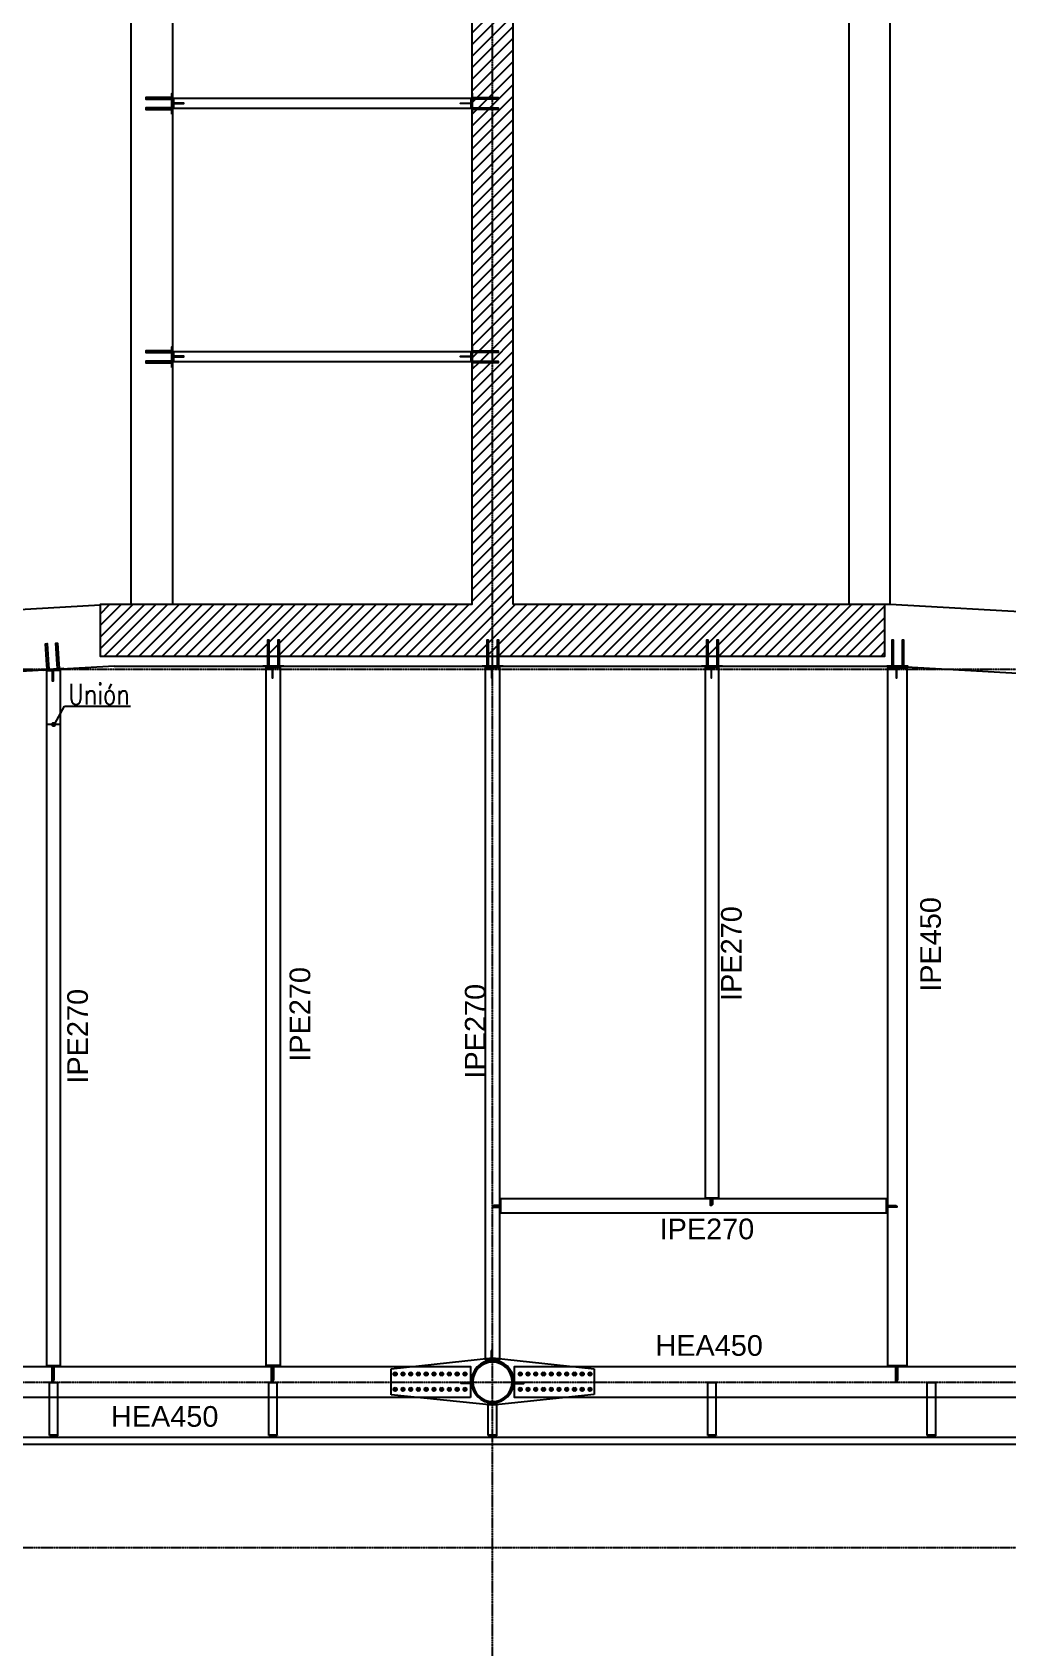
# Model space of a CAD drawing. Header units: millimetres. Extents: x -12345 to 95575, y -11225 to 31862.
# Drawn here: x 38044 to 47479, y -959 to 14663 of the extents above; entities that cross this region are included whole.
import ezdxf
from ezdxf.enums import TextEntityAlignment as Align

# ---------------------------------------------------------------- set-up
doc = ezdxf.new("R2010")
doc.units = ezdxf.units.MM
doc.header["$LTSCALE"] = 0.95
doc.linetypes.add('DXK_LINE_DOT3', pattern=[5.9187, 2.979, -0.9799, 0.9799, -0.9799])
for name, color, linetype, lineweight in [('0-1', 250, 'Continuous', 5), ('E_COLUMNAS-1', 1, 'Continuous', 25), ('E_TEXTO', 3, 'Continuous', 9), ('E_VIGAS-1', 31, 'Continuous', 25)]:
    doc.layers.add(name, color=color, linetype=linetype, lineweight=lineweight)
for name, color, linetype in [('HCB-ACH_PANT', 253, 'Continuous'), ('HCB-EJES', 1, 'Continuous'), ('HCB-PLATINAS', 5, 'Continuous'), ('HCB_PANTALLAS', 6, 'Continuous'), ('HCB_VIGAS', 4, 'Continuous'), ('UNIÒN', 6, 'Continuous')]:
    doc.layers.add(name, color=color, linetype=linetype)
doc.styles.add('CNI_COTAS', font='romans.shx', dxfattribs={"width": 0.8})
doc.styles.add('VERDANA', font='arial.ttf')
doc.dimstyles.new('UNIÒN', dxfattribs={"dimscale": 0, "dimtxt": 200, "dimasz": 60, "dimexe": 4, "dimexo": 4, "dimgap": 15, "dimtad": 1, "dimdec": 0, "dimzin": 4, "dimdsep": 46, "dimtxsty": 'CNI_COTAS', "dimcen": -0.09, "dimclrd": 6, "dimclrt": 3, "dimadec": 0, "dimazin": 0, "dimtfac": 1, "dimtdec": 0, "dimtmove": 2, "dimatfit": 0, "dimfxl": 0.05, "dimtolj": 1, "dimtzin": 0, "dimarcsym": 0})

# ---------------------------------------------------------------- blocks, each defined once
blk = doc.blocks.new('EST_SFM_VIGA-METALICA-SECCION-C - EST_SFM_VIGA-METALICA-UPN160-1509776-_14_00m_N_E_-NIVEL-4 DOC')
at = {"layer": 'E_VIGAS-1'}
for p, q in [((44.822, 0.047), (-44.831, 0.047)), ((-44.831, -0.018), (44.822, -0.018))]:
    blk.add_line(p, q, dxfattribs=at)
blk = doc.blocks.new('DCTIB_CNI_EST_MOD-1A-FAC_0001_rvt-1-_14_00m_N_E_-NIVEL-4 DOC')
at = {"layer": 'E_VIGAS-1'}
for p, q in [((-44.453, 142.261), (-44.371, 142.261)), ((-44.453, 141.749), (-44.453, 142.261)), ((-44.371, 141.749), (-44.371, 142.261)), ((-42.328, 142.261), (-42.246, 142.261)), ((-42.328, 141.749), (-42.328, 142.261)), ((-42.246, 141.749), (-42.246, 142.261)), ((-38.078, 142.26), (-37.996, 142.26)), ((-38.078, 141.749), (-38.078, 142.26)), ((-37.996, 141.749), (-37.996, 142.26)), ((-35.953, 142.26), (-35.871, 142.26)), ((-35.953, 141.749), (-35.953, 142.26)), ((-35.871, 141.749), (-35.871, 142.26)), ((-40.203, 142.062), (-40.121, 142.062)), ((-40.203, 141.749), (-40.203, 142.062)), ((-40.121, 141.749), (-40.121, 142.062)), ((-44.371, 141.749), (-44.453, 141.749)), ((-44.453, 141.748), (-44.453, 141.749)), ((-44.453, 141.749), (-44.371, 141.749)), ((-44.425, 141.748), (-44.453, 141.748)), ((-44.414, 141.743), (-44.414, 141.748)), ((-44.414, 141.729), (-44.414, 141.743)), ((-44.409, 141.748), (-44.409, 141.743)), ((-44.409, 141.743), (-44.409, 141.729)), ((-44.371, 141.748), (-44.399, 141.748)), ((-44.371, 141.749), (-44.371, 141.748)), ((-42.246, 141.749), (-42.328, 141.749)), ((-42.328, 141.748), (-42.328, 141.749)), ((-42.328, 141.749), (-42.246, 141.749)), ((-42.3, 141.748), (-42.328, 141.748)), ((-42.289, 141.743), (-42.289, 141.748)), ((-42.289, 141.729), (-42.289, 141.743)), ((-42.284, 141.748), (-42.284, 141.743)), ((-42.284, 141.743), (-42.284, 141.729)), ((-42.246, 141.748), (-42.274, 141.748)), ((-42.246, 141.749), (-42.246, 141.748)), ((-40.121, 141.749), (-40.203, 141.749)), ((-40.203, 141.748), (-40.203, 141.749)), ((-40.203, 141.749), (-40.121, 141.749)), ((-40.175, 141.748), (-40.203, 141.748)), ((-40.165, 141.743), (-40.165, 141.748)), ((-40.165, 141.729), (-40.165, 141.743)), ((-40.16, 141.748), (-40.16, 141.743)), ((-40.16, 141.743), (-40.16, 141.729)), ((-40.121, 141.748), (-40.149, 141.748)), ((-40.121, 141.749), (-40.121, 141.748)), ((-37.996, 141.749), (-38.078, 141.749)), ((-38.078, 141.748), (-38.078, 141.749)), ((-38.078, 141.749), (-37.996, 141.749)), ((-38.05, 141.748), (-38.078, 141.748)), ((-38.039, 141.743), (-38.039, 141.748)), ((-38.039, 141.737), (-38.039, 141.743)), ((-38.034, 141.737), (-38.039, 141.737)), ((-38.034, 141.748), (-38.034, 141.743)), ((-38.034, 141.743), (-38.034, 141.737)), ((-37.996, 141.748), (-38.024, 141.748)), ((-37.996, 141.749), (-37.996, 141.748)), ((-35.871, 141.749), (-35.953, 141.749)), ((-35.953, 141.748), (-35.953, 141.749)), ((-35.953, 141.749), (-35.871, 141.749)), ((-35.925, 141.748), (-35.953, 141.748)), ((-35.914, 141.743), (-35.914, 141.748)), ((-35.914, 141.737), (-35.914, 141.743)), ((-35.909, 141.737), (-35.914, 141.737)), ((-35.909, 141.748), (-35.909, 141.743)), ((-35.909, 141.743), (-35.909, 141.737)), ((-35.871, 141.748), (-35.899, 141.748)), ((-35.871, 141.749), (-35.871, 141.748))]:
    blk.add_line(p, q, dxfattribs=at)
for points, knots in [([(-44.425, 141.748), (-44.424, 141.748), (-44.423, 141.748), (-44.42, 141.748), (-44.418, 141.747), (-44.416, 141.747), (-44.415, 141.745), (-44.414, 141.744), (-44.414, 141.743)], [0, 0, 0, 0, 0.142857, 0.285714, 0.428571, 0.571429, 0.785714, 1, 1, 1, 1]), ([(-44.414, 141.743), (-44.414, 141.744), (-44.415, 141.745), (-44.416, 141.747), (-44.418, 141.747), (-44.419, 141.748), (-44.42, 141.748), (-44.422, 141.748), (-44.424, 141.748), (-44.425, 141.748)], [0, 0, 0, 0, 0.285714, 0.428571, 0.571429, 0.678571, 0.732143, 0.785714, 1, 1, 1, 1]), ([(-44.399, 141.748), (-44.4, 141.748), (-44.401, 141.748), (-44.404, 141.748), (-44.406, 141.747), (-44.408, 141.747), (-44.409, 141.745), (-44.409, 141.744), (-44.409, 141.743)], [0, 0, 0, 0, 0.142857, 0.285714, 0.428571, 0.571429, 0.785714, 1, 1, 1, 1]), ([(-44.409, 141.743), (-44.409, 141.744), (-44.409, 141.745), (-44.407, 141.747), (-44.406, 141.747), (-44.404, 141.748), (-44.403, 141.748), (-44.402, 141.748), (-44.4, 141.748), (-44.399, 141.748)], [0, 0, 0, 0, 0.285714, 0.428571, 0.571429, 0.678571, 0.732143, 0.785714, 1, 1, 1, 1]), ([(-42.3, 141.748), (-42.299, 141.748), (-42.298, 141.748), (-42.295, 141.748), (-42.293, 141.747), (-42.291, 141.747), (-42.29, 141.745), (-42.289, 141.744), (-42.289, 141.743)], [0, 0, 0, 0, 0.142857, 0.285714, 0.428571, 0.571429, 0.785714, 1, 1, 1, 1]), ([(-42.289, 141.743), (-42.289, 141.744), (-42.29, 141.745), (-42.291, 141.747), (-42.293, 141.747), (-42.294, 141.748), (-42.295, 141.748), (-42.297, 141.748), (-42.299, 141.748), (-42.3, 141.748)], [0, 0, 0, 0, 0.285714, 0.428571, 0.571429, 0.678571, 0.732143, 0.785714, 1, 1, 1, 1]), ([(-42.274, 141.748), (-42.275, 141.748), (-42.276, 141.748), (-42.279, 141.748), (-42.281, 141.747), (-42.283, 141.747), (-42.284, 141.745), (-42.284, 141.744), (-42.284, 141.743)], [0, 0, 0, 0, 0.142857, 0.285714, 0.428571, 0.571429, 0.785714, 1, 1, 1, 1]), ([(-42.284, 141.743), (-42.284, 141.744), (-42.284, 141.745), (-42.282, 141.747), (-42.281, 141.747), (-42.279, 141.748), (-42.278, 141.748), (-42.277, 141.748), (-42.275, 141.748), (-42.274, 141.748)], [0, 0, 0, 0, 0.285714, 0.428571, 0.571429, 0.678571, 0.732143, 0.785714, 1, 1, 1, 1]), ([(-40.175, 141.748), (-40.174, 141.748), (-40.173, 141.748), (-40.17, 141.748), (-40.168, 141.747), (-40.166, 141.747), (-40.165, 141.745), (-40.165, 141.744), (-40.165, 141.743)], [0, 0, 0, 0, 0.142857, 0.285714, 0.428571, 0.571429, 0.785714, 1, 1, 1, 1]), ([(-40.165, 141.743), (-40.165, 141.744), (-40.165, 141.745), (-40.167, 141.747), (-40.168, 141.747), (-40.17, 141.748), (-40.171, 141.748), (-40.172, 141.748), (-40.174, 141.748), (-40.175, 141.748)], [0, 0, 0, 0, 0.285714, 0.428571, 0.571429, 0.678571, 0.732143, 0.785714, 1, 1, 1, 1]), ([(-40.149, 141.748), (-40.15, 141.748), (-40.151, 141.748), (-40.154, 141.748), (-40.156, 141.747), (-40.158, 141.747), (-40.159, 141.745), (-40.16, 141.744), (-40.16, 141.743)], [0, 0, 0, 0, 0.142857, 0.285714, 0.428571, 0.571429, 0.785714, 1, 1, 1, 1]), ([(-40.16, 141.743), (-40.16, 141.744), (-40.159, 141.745), (-40.158, 141.747), (-40.156, 141.747), (-40.155, 141.748), (-40.154, 141.748), (-40.152, 141.748), (-40.15, 141.748), (-40.149, 141.748)], [0, 0, 0, 0, 0.285714, 0.428571, 0.571429, 0.678571, 0.732143, 0.785714, 1, 1, 1, 1]), ([(-38.05, 141.748), (-38.049, 141.748), (-38.048, 141.748), (-38.045, 141.748), (-38.043, 141.747), (-38.041, 141.747), (-38.04, 141.745), (-38.039, 141.744), (-38.039, 141.743)], [0, 0, 0, 0, 0.142857, 0.285714, 0.428571, 0.571429, 0.785714, 1, 1, 1, 1]), ([(-38.039, 141.743), (-38.039, 141.744), (-38.04, 141.745), (-38.041, 141.747), (-38.043, 141.747), (-38.044, 141.748), (-38.045, 141.748), (-38.047, 141.748), (-38.049, 141.748), (-38.05, 141.748)], [0, 0, 0, 0, 0.285714, 0.428571, 0.571429, 0.678571, 0.732143, 0.785714, 1, 1, 1, 1]), ([(-38.024, 141.748), (-38.025, 141.748), (-38.026, 141.748), (-38.029, 141.748), (-38.031, 141.747), (-38.033, 141.747), (-38.034, 141.745), (-38.034, 141.744), (-38.034, 141.743)], [0, 0, 0, 0, 0.142857, 0.285714, 0.428571, 0.571429, 0.785714, 1, 1, 1, 1]), ([(-38.034, 141.743), (-38.034, 141.744), (-38.034, 141.745), (-38.032, 141.747), (-38.031, 141.747), (-38.029, 141.748), (-38.028, 141.748), (-38.027, 141.748), (-38.025, 141.748), (-38.024, 141.748)], [0, 0, 0, 0, 0.285714, 0.428571, 0.571429, 0.678571, 0.732143, 0.785714, 1, 1, 1, 1]), ([(-35.925, 141.748), (-35.924, 141.748), (-35.923, 141.748), (-35.92, 141.748), (-35.918, 141.747), (-35.916, 141.747), (-35.915, 141.745), (-35.914, 141.744), (-35.914, 141.743)], [0, 0, 0, 0, 0.142857, 0.285714, 0.428571, 0.571429, 0.785714, 1, 1, 1, 1]), ([(-35.914, 141.743), (-35.914, 141.744), (-35.915, 141.745), (-35.916, 141.747), (-35.918, 141.747), (-35.919, 141.748), (-35.92, 141.748), (-35.922, 141.748), (-35.924, 141.748), (-35.925, 141.748)], [0, 0, 0, 0, 0.285714, 0.428571, 0.571429, 0.678571, 0.732143, 0.785714, 1, 1, 1, 1]), ([(-35.899, 141.748), (-35.9, 141.748), (-35.901, 141.748), (-35.904, 141.748), (-35.906, 141.747), (-35.908, 141.747), (-35.909, 141.745), (-35.909, 141.744), (-35.909, 141.743)], [0, 0, 0, 0, 0.142857, 0.285714, 0.428571, 0.571429, 0.785714, 1, 1, 1, 1]), ([(-35.909, 141.743), (-35.909, 141.744), (-35.909, 141.745), (-35.907, 141.747), (-35.906, 141.747), (-35.904, 141.748), (-35.903, 141.748), (-35.902, 141.748), (-35.9, 141.748), (-35.899, 141.748)], [0, 0, 0, 0, 0.285714, 0.428571, 0.571429, 0.678571, 0.732143, 0.785714, 1, 1, 1, 1])]:
    blk.add_open_spline(points, degree=3, knots=knots, dxfattribs=at)
blk.add_blockref('EST_SFM_VIGA-METALICA-SECCION-C - EST_SFM_VIGA-METALICA-UPN160-1509776-_14_00m_N_E_-NIVEL-4 DOC', (-41.042, 141.682), dxfattribs=at)
blk = doc.blocks.new('Part-102891108-2732 - 1511')
at = {"color": 253, "linetype": 'Continuous'}
for p, q in [((54300, 11738), (55282, 11843)), ((54300, 11488), (54300, 11738)), ((55282, 11843), (56266, 11739)), ((56266, 11739), (56266, 11489)), ((55283, 11387), (54300, 11488)), ((56266, 11489), (55283, 11387))]:
    blk.add_line(p, q, dxfattribs=at)
for start, end in [(80, 260), (260, 80)]:
    blk.add_arc((55283, 11615), 206, start, end, dxfattribs=at)
blk = doc.blocks.new('Bolt-102891108-2737 - 1511')
at = {"color": 253, "linetype": 'Continuous'}
for p, q in [((55536, 11697), (55551, 11706)), ((55536, 11680), (55536, 11697)), ((55551, 11671), (55536, 11680)), ((55551, 11706), (55566, 11697)), ((55566, 11680), (55551, 11671)), ((55566, 11697), (55566, 11680)), ((55611, 11697), (55626, 11706)), ((55611, 11680), (55611, 11697)), ((55626, 11671), (55611, 11680)), ((55626, 11706), (55641, 11697)), ((55641, 11680), (55626, 11671)), ((55641, 11697), (55641, 11680)), ((55686, 11697), (55701, 11706)), ((55686, 11680), (55686, 11697)), ((55701, 11671), (55686, 11680)), ((55701, 11706), (55716, 11697)), ((55716, 11680), (55701, 11671)), ((55716, 11697), (55716, 11680)), ((55761, 11697), (55776, 11706)), ((55761, 11680), (55761, 11697)), ((55776, 11671), (55761, 11680)), ((55776, 11706), (55791, 11697)), ((55791, 11680), (55776, 11671)), ((55791, 11697), (55791, 11680)), ((55836, 11697), (55851, 11706)), ((55836, 11680), (55836, 11697)), ((55851, 11671), (55836, 11680)), ((55851, 11706), (55866, 11697)), ((55866, 11680), (55851, 11671)), ((55866, 11697), (55866, 11680)), ((55911, 11697), (55926, 11706)), ((55911, 11680), (55911, 11697)), ((55926, 11671), (55911, 11680)), ((55926, 11706), (55941, 11697)), ((55941, 11680), (55926, 11671)), ((55941, 11697), (55941, 11680)), ((55986, 11697), (56001, 11706)), ((55986, 11680), (55986, 11697)), ((56001, 11671), (55986, 11680)), ((56001, 11706), (56016, 11697)), ((56016, 11680), (56001, 11671)), ((56016, 11697), (56016, 11680)), ((56061, 11697), (56076, 11706)), ((56061, 11680), (56061, 11697)), ((56076, 11671), (56061, 11680)), ((56076, 11706), (56091, 11697)), ((56091, 11680), (56076, 11671)), ((56091, 11697), (56091, 11680)), ((56136, 11697), (56151, 11706)), ((56136, 11680), (56136, 11697)), ((56151, 11671), (56136, 11680)), ((56151, 11706), (56166, 11697)), ((56166, 11680), (56151, 11671)), ((56166, 11697), (56166, 11680)), ((56211, 11697), (56226, 11706)), ((56211, 11680), (56211, 11697)), ((56226, 11671), (56211, 11680)), ((56226, 11706), (56241, 11697)), ((56241, 11680), (56226, 11671)), ((56241, 11697), (56241, 11680)), ((55536, 11547), (55551, 11556)), ((55536, 11530), (55536, 11547)), ((55551, 11521), (55536, 11530)), ((55551, 11556), (55566, 11547)), ((55566, 11530), (55551, 11521)), ((55566, 11547), (55566, 11530)), ((55611, 11547), (55626, 11556)), ((55611, 11530), (55611, 11547)), ((55626, 11521), (55611, 11530)), ((55626, 11556), (55641, 11547)), ((55641, 11530), (55626, 11521)), ((55641, 11547), (55641, 11530)), ((55686, 11547), (55701, 11556)), ((55686, 11530), (55686, 11547)), ((55701, 11521), (55686, 11530)), ((55701, 11556), (55716, 11547)), ((55716, 11530), (55701, 11521)), ((55716, 11547), (55716, 11530)), ((55761, 11547), (55776, 11556)), ((55761, 11530), (55761, 11547)), ((55776, 11521), (55761, 11530)), ((55776, 11556), (55791, 11547)), ((55791, 11530), (55776, 11521)), ((55791, 11547), (55791, 11530)), ((55836, 11547), (55851, 11556)), ((55836, 11530), (55836, 11547)), ((55851, 11521), (55836, 11530)), ((55851, 11556), (55866, 11547)), ((55866, 11530), (55851, 11521)), ((55866, 11547), (55866, 11530)), ((55911, 11547), (55926, 11556)), ((55911, 11530), (55911, 11547)), ((55926, 11521), (55911, 11530)), ((55926, 11556), (55941, 11547)), ((55941, 11530), (55926, 11521)), ((55941, 11547), (55941, 11530)), ((55986, 11547), (56001, 11556)), ((55986, 11530), (55986, 11547)), ((56001, 11521), (55986, 11530)), ((56001, 11556), (56016, 11547)), ((56016, 11530), (56001, 11521)), ((56016, 11547), (56016, 11530)), ((56061, 11547), (56076, 11556)), ((56061, 11530), (56061, 11547)), ((56076, 11521), (56061, 11530)), ((56076, 11556), (56091, 11547)), ((56091, 11530), (56076, 11521)), ((56091, 11547), (56091, 11530)), ((56136, 11547), (56151, 11556)), ((56136, 11530), (56136, 11547)), ((56151, 11521), (56136, 11530)), ((56151, 11556), (56166, 11547)), ((56166, 11530), (56151, 11521)), ((56166, 11547), (56166, 11530)), ((56211, 11547), (56226, 11556)), ((56211, 11530), (56211, 11547)), ((56226, 11521), (56211, 11530)), ((56226, 11556), (56241, 11547)), ((56241, 11530), (56226, 11521)), ((56241, 11547), (56241, 11530))]:
    blk.add_line(p, q, dxfattribs=at)
for centre, radius, start, end in [((55551, 11688), 11.5, 18, 198), ((55551, 11688), 11.5, 198, 18), ((55551, 11688), 10, 90, 270), ((55551, 11688), 10, 270, 90), ((55626, 11688), 11.5, 18, 198), ((55626, 11688), 11.5, 198, 18), ((55626, 11688), 10, 90, 270), ((55626, 11688), 10, 270, 90), ((55701, 11688), 11.5, 18, 198), ((55701, 11688), 11.5, 198, 18), ((55701, 11688), 10, 90, 270), ((55701, 11688), 10, 270, 90), ((55776, 11688), 11.5, 18, 198), ((55776, 11688), 11.5, 198, 18), ((55776, 11688), 10, 90, 270), ((55776, 11688), 10, 270, 90), ((55851, 11688), 11.5, 18, 198), ((55851, 11688), 11.5, 198, 18), ((55851, 11688), 10, 90, 270), ((55851, 11688), 10, 270, 90), ((55926, 11688), 11.5, 18, 198), ((55926, 11688), 11.5, 198, 18), ((55926, 11688), 10, 90, 270), ((55926, 11688), 10, 270, 90), ((56001, 11688), 11.5, 18, 198), ((56001, 11688), 11.5, 198, 18), ((56001, 11688), 10, 90, 270), ((56001, 11688), 10, 270, 90), ((56076, 11688), 11.5, 18, 198), ((56076, 11688), 11.5, 198, 18), ((56076, 11688), 10, 90, 270), ((56076, 11688), 10, 270, 90), ((56151, 11688), 11.5, 18, 198), ((56151, 11688), 11.5, 198, 18), ((56151, 11688), 10, 90, 270), ((56151, 11688), 10, 270, 90), ((56226, 11688), 11.5, 18, 198), ((56226, 11688), 11.5, 198, 18), ((56226, 11688), 10, 90, 270), ((56226, 11688), 10, 270, 90), ((55551, 11538), 11.5, 18, 198), ((55551, 11538), 11.5, 198, 18), ((55551, 11538), 10, 90, 270), ((55551, 11538), 10, 270, 90), ((55626, 11538), 11.5, 18, 198), ((55626, 11538), 11.5, 198, 18), ((55626, 11538), 10, 90, 270), ((55626, 11538), 10, 270, 90), ((55701, 11538), 11.5, 18, 198), ((55701, 11538), 11.5, 198, 18), ((55701, 11538), 10, 90, 270), ((55701, 11538), 10, 270, 90), ((55776, 11538), 11.5, 18, 198), ((55776, 11538), 11.5, 198, 18), ((55776, 11538), 10, 90, 270), ((55776, 11538), 10, 270, 90), ((55851, 11538), 11.5, 18, 198), ((55851, 11538), 11.5, 198, 18), ((55851, 11538), 10, 90, 270), ((55851, 11538), 10, 270, 90), ((55926, 11538), 11.5, 18, 198), ((55926, 11538), 11.5, 198, 18), ((55926, 11538), 10, 90, 270), ((55926, 11538), 10, 270, 90), ((56001, 11538), 11.5, 18, 198), ((56001, 11538), 11.5, 198, 18), ((56001, 11538), 10, 90, 270), ((56001, 11538), 10, 270, 90), ((56076, 11538), 11.5, 18, 198), ((56076, 11538), 11.5, 198, 18), ((56076, 11538), 10, 90, 270), ((56076, 11538), 10, 270, 90), ((56151, 11538), 11.5, 18, 198), ((56151, 11538), 11.5, 198, 18), ((56151, 11538), 10, 90, 270), ((56151, 11538), 10, 270, 90), ((56226, 11538), 11.5, 18, 198), ((56226, 11538), 11.5, 198, 18), ((56226, 11538), 10, 90, 270), ((56226, 11538), 10, 270, 90)]:
    blk.add_arc(centre, radius, start, end, dxfattribs=at)
blk = doc.blocks.new('Bolt-102891108-2738 - 1511')
at = {"color": 253, "linetype": 'Continuous'}
for p, q in [((54325, 11697), (54340, 11706)), ((54325, 11680), (54325, 11697)), ((54340, 11671), (54325, 11680)), ((54340, 11706), (54355, 11697)), ((54355, 11680), (54340, 11671)), ((54355, 11697), (54355, 11680)), ((54400, 11697), (54415, 11706)), ((54400, 11680), (54400, 11697)), ((54415, 11671), (54400, 11680)), ((54415, 11706), (54430, 11697)), ((54430, 11680), (54415, 11671)), ((54430, 11697), (54430, 11680)), ((54475, 11697), (54490, 11706)), ((54475, 11680), (54475, 11697)), ((54490, 11671), (54475, 11680)), ((54490, 11706), (54505, 11697)), ((54505, 11680), (54490, 11671)), ((54505, 11697), (54505, 11680)), ((54550, 11697), (54565, 11706)), ((54550, 11680), (54550, 11697)), ((54565, 11671), (54550, 11680)), ((54565, 11706), (54580, 11697)), ((54580, 11680), (54565, 11671)), ((54580, 11697), (54580, 11680)), ((54625, 11697), (54640, 11706)), ((54625, 11680), (54625, 11697)), ((54640, 11671), (54625, 11680)), ((54640, 11706), (54655, 11697)), ((54655, 11680), (54640, 11671)), ((54655, 11697), (54655, 11680)), ((54700, 11697), (54715, 11706)), ((54700, 11680), (54700, 11697)), ((54715, 11671), (54700, 11680)), ((54715, 11706), (54730, 11697)), ((54730, 11680), (54715, 11671)), ((54730, 11697), (54730, 11680)), ((54775, 11697), (54790, 11706)), ((54775, 11680), (54775, 11697)), ((54790, 11671), (54775, 11680)), ((54790, 11706), (54805, 11697)), ((54805, 11680), (54790, 11671)), ((54805, 11697), (54805, 11680)), ((54850, 11697), (54865, 11706)), ((54850, 11680), (54850, 11697)), ((54865, 11671), (54850, 11680)), ((54865, 11706), (54880, 11697)), ((54880, 11680), (54865, 11671)), ((54880, 11697), (54880, 11680)), ((54925, 11697), (54940, 11706)), ((54925, 11680), (54925, 11697)), ((54940, 11671), (54925, 11680)), ((54940, 11706), (54955, 11697)), ((54955, 11680), (54940, 11671)), ((54955, 11697), (54955, 11680)), ((55000, 11697), (55015, 11706)), ((55000, 11680), (55000, 11697)), ((55015, 11671), (55000, 11680)), ((55015, 11706), (55030, 11697)), ((55030, 11680), (55015, 11671)), ((55030, 11697), (55030, 11680)), ((54325, 11547), (54340, 11556)), ((54325, 11530), (54325, 11547)), ((54340, 11521), (54325, 11530)), ((54340, 11556), (54355, 11547)), ((54355, 11530), (54340, 11521)), ((54355, 11547), (54355, 11530)), ((54400, 11547), (54415, 11556)), ((54400, 11530), (54400, 11547)), ((54415, 11521), (54400, 11530)), ((54415, 11556), (54430, 11547)), ((54430, 11530), (54415, 11521)), ((54430, 11547), (54430, 11530)), ((54475, 11547), (54490, 11556)), ((54475, 11530), (54475, 11547)), ((54490, 11521), (54475, 11530)), ((54490, 11556), (54505, 11547)), ((54505, 11530), (54490, 11521)), ((54505, 11547), (54505, 11530)), ((54550, 11547), (54565, 11556)), ((54550, 11530), (54550, 11547)), ((54565, 11521), (54550, 11530)), ((54565, 11556), (54580, 11547)), ((54580, 11530), (54565, 11521)), ((54580, 11547), (54580, 11530)), ((54625, 11547), (54640, 11556)), ((54625, 11530), (54625, 11547)), ((54640, 11521), (54625, 11530)), ((54640, 11556), (54655, 11547)), ((54655, 11530), (54640, 11521)), ((54655, 11547), (54655, 11530)), ((54700, 11547), (54715, 11556)), ((54700, 11530), (54700, 11547)), ((54715, 11521), (54700, 11530)), ((54715, 11556), (54730, 11547)), ((54730, 11530), (54715, 11521)), ((54730, 11547), (54730, 11530)), ((54775, 11547), (54790, 11556)), ((54775, 11530), (54775, 11547)), ((54790, 11521), (54775, 11530)), ((54790, 11556), (54805, 11547)), ((54805, 11530), (54790, 11521)), ((54805, 11547), (54805, 11530)), ((54850, 11547), (54865, 11556)), ((54850, 11530), (54850, 11547)), ((54865, 11521), (54850, 11530)), ((54865, 11556), (54880, 11547)), ((54880, 11530), (54865, 11521)), ((54880, 11547), (54880, 11530)), ((54925, 11547), (54940, 11556)), ((54925, 11530), (54925, 11547)), ((54940, 11521), (54925, 11530)), ((54940, 11556), (54955, 11547)), ((54955, 11530), (54940, 11521)), ((54955, 11547), (54955, 11530)), ((55000, 11547), (55015, 11556)), ((55000, 11530), (55000, 11547)), ((55015, 11521), (55000, 11530)), ((55015, 11556), (55030, 11547)), ((55030, 11530), (55015, 11521)), ((55030, 11547), (55030, 11530))]:
    blk.add_line(p, q, dxfattribs=at)
for centre, radius, start, end in [((54340, 11688), 11.5, 18.0041, 198.0041), ((54340, 11688), 11.5, 198.0041, 18.0041), ((54340, 11688), 10, 90.0041, 270.0041), ((54340, 11688), 10, 270.0041, 90.0041), ((54415, 11688), 11.5, 18.0041, 198.0041), ((54415, 11688), 11.5, 198.0041, 18.0041), ((54415, 11688), 10, 90.0041, 270.0041), ((54415, 11688), 10, 270.0041, 90.0041), ((54490, 11688), 11.5, 18.0041, 198.0041), ((54490, 11688), 11.5, 198.0041, 18.0041), ((54490, 11688), 10, 90.0041, 270.0041), ((54490, 11688), 10, 270.0041, 90.0041), ((54565, 11688), 11.5, 18.0041, 198.0041), ((54565, 11688), 11.5, 198.0041, 18.0041), ((54565, 11688), 10, 90.0041, 270.0041), ((54565, 11688), 10, 270.0041, 90.0041), ((54640, 11688), 11.5, 18.0041, 198.0041), ((54640, 11688), 11.5, 198.0041, 18.0041), ((54640, 11688), 10, 90.0041, 270.0041), ((54640, 11688), 10, 270.0041, 90.0041), ((54715, 11688), 11.5, 18.0041, 198.0041), ((54715, 11688), 11.5, 198.0041, 18.0041), ((54715, 11688), 10, 90.0041, 270.0041), ((54715, 11688), 10, 270.0041, 90.0041), ((54790, 11688), 11.5, 18.0041, 198.0041), ((54790, 11688), 11.5, 198.0041, 18.0041), ((54790, 11688), 10, 90.0041, 270.0041), ((54790, 11688), 10, 270.0041, 90.0041), ((54865, 11688), 11.5, 18.0041, 198.0041), ((54865, 11688), 11.5, 198.0041, 18.0041), ((54865, 11688), 10, 90.0041, 270.0041), ((54865, 11688), 10, 270.0041, 90.0041), ((54940, 11688), 11.5, 18.0041, 198.0041), ((54940, 11688), 11.5, 198.0041, 18.0041), ((54940, 11688), 10, 90.0041, 270.0041), ((54940, 11688), 10, 270.0041, 90.0041), ((55015, 11688), 11.5, 18.0041, 198.0041), ((55015, 11688), 11.5, 198.0041, 18.0041), ((55015, 11688), 10, 90.0041, 270.0041), ((55015, 11688), 10, 270.0041, 90.0041), ((54340, 11538), 11.5, 18.0041, 198.0041), ((54340, 11538), 11.5, 198.0041, 18.0041), ((54340, 11538), 10, 90.0041, 270.0041), ((54340, 11538), 10, 270.0041, 90.0041), ((54415, 11538), 11.5, 18.0041, 198.0041), ((54415, 11538), 11.5, 198.0041, 18.0041), ((54415, 11538), 10, 90.0041, 270.0041), ((54415, 11538), 10, 270.0041, 90.0041), ((54490, 11538), 11.5, 18.0041, 198.0041), ((54490, 11538), 11.5, 198.0041, 18.0041), ((54490, 11538), 10, 90.0041, 270.0041), ((54490, 11538), 10, 270.0041, 90.0041), ((54565, 11538), 11.5, 18.0041, 198.0041), ((54565, 11538), 11.5, 198.0041, 18.0041), ((54565, 11538), 10, 90.0041, 270.0041), ((54565, 11538), 10, 270.0041, 90.0041), ((54640, 11538), 11.5, 18.0041, 198.0041), ((54640, 11538), 11.5, 198.0041, 18.0041), ((54640, 11538), 10, 90.0041, 270.0041), ((54640, 11538), 10, 270.0041, 90.0041), ((54715, 11538), 11.5, 18.0041, 198.0041), ((54715, 11538), 11.5, 198.0041, 18.0041), ((54715, 11538), 10, 90.0041, 270.0041), ((54715, 11538), 10, 270.0041, 90.0041), ((54790, 11538), 11.5, 18.0041, 198.0041), ((54790, 11538), 11.5, 198.0041, 18.0041), ((54790, 11538), 10, 90.0041, 270.0041), ((54790, 11538), 10, 270.0041, 90.0041), ((54865, 11538), 11.5, 18.0041, 198.0041), ((54865, 11538), 11.5, 198.0041, 18.0041), ((54865, 11538), 10, 90.0041, 270.0041), ((54865, 11538), 10, 270.0041, 90.0041), ((54940, 11538), 11.5, 18.0041, 198.0041), ((54940, 11538), 11.5, 198.0041, 18.0041), ((54940, 11538), 10, 90.0041, 270.0041), ((54940, 11538), 10, 270.0041, 90.0041), ((55015, 11538), 11.5, 18.0041, 198.0041), ((55015, 11538), 11.5, 198.0041, 18.0041), ((55015, 11538), 10, 90.0041, 270.0041), ((55015, 11538), 10, 270.0041, 90.0041)]:
    blk.add_arc(centre, radius, start, end, dxfattribs=at)

msp = doc.modelspace()

# ---------------------------------------------------------------- hatches: boundary and pattern name
at = {"layer": 'HCB-ACH_PANT'}
h = msp.add_hatch(dxfattribs=at)
h.set_pattern_fill('ANSI31', color=256, scale=25)
h.set_pattern_definition([(45, (-13332.36, -5955.66), (-56.1266, 56.1266), [])])
h.paths.add_polyline_path([(46300.2, 16875.2), (44724.4, 16875.2), (44724.4, 16869.2), (44686.5, 16869.2), (44686.5, 16823.7), (44686.5, 16619.2), (44670.5, 16619.2), (44670.5, 16823.7), (44670.5, 16869.2), (44586.5, 16869.2), (44586.5, 16823.7), (44586.5, 16619.2), (44570.5, 16619.2), (44570.5, 16823.7), (44570.5, 16869.2), (44524.4, 16869.2), (42599.5, 16871.1), (42599.5, 16869.2), (42561.5, 16869.2), (42561.5, 16823.7), (42561.5, 16619.2), (42545.5, 16619.2), (42545.5, 16823.7), (42545.5, 16869.2), (42500, 16869.2), (42500, 14031.2), (42556.2, 14031.2), (42556.2, 14015.2), (42500, 14015.2), (42500, 13931.2), (42556.2, 13931.2), (42556.2, 13915.2), (42500, 13915.2), (42500, 11581.2), (42556.2, 11581.2), (42556.2, 11565.2), (42500, 11565.2), (42500, 11481.2), (42556.2, 11481.2), (42556.2, 11465.2), (42500, 11465.2), (42500, 8625.2), (46300.2, 8625.2), (46300.2, 9125.2), (42700.2, 9125.2), (42700.2, 16375.2), (46300.2, 16375.2)])
h.paths.add_polyline_path([(42445.5, 16823.7), (42445.5, 16869.2), (42399.5, 16869.2), (40474.4, 16872.3), (40474.4, 16869.2), (40436.5, 16869.2), (40436.5, 16823.7), (40436.5, 16619.2), (40420.5, 16619.2), (40420.5, 16823.7), (40420.5, 16869.2), (40336.5, 16869.2), (40336.5, 16823.7), (40336.5, 16619.2), (40320.5, 16619.2), (40320.5, 16823.7), (40320.5, 16869.2), (40274.4, 16869.2), (39468.1, 16872.2), (39468.1, 16869.2), (39430.2, 16869.2), (39430.2, 16823.7), (39430.2, 16619.2), (39414.2, 16619.2), (39414.2, 16823.7), (39414.2, 16869.2), (39330.2, 16869.2), (39330.2, 16823.7), (39330.2, 16619.2), (39314.2, 16619.2), (39314.2, 16823.7), (39314.2, 16869.2), (39268.1, 16869.2), (38904.8, 16873), (38904.8, 16869.2), (38866.9, 16869.2), (38866.9, 16823.7), (38866.9, 16619.2), (38850.9, 16619.2), (38850.9, 16823.7), (38850.9, 16869.2), (38766.9, 16869.2), (38766.9, 16823.7), (38766.9, 16619.2), (38750.9, 16619.2), (38750.9, 16823.7), (38750.9, 16869.2), (38700.2, 16869.2), (38700.2, 16375.2), (42300.2, 16375.2), (42300.2, 14069.1), (42306.2, 14069.1), (42306.2, 14031.2), (42351.7, 14031.2), (42500, 14031.2), (42500, 16869.2), (42461.5, 16869.2), (42461.5, 16823.7), (42461.5, 16619.2), (42445.5, 16619.2)])
h.paths.add_polyline_path([(42500, 11465.2), (42351.7, 11465.2), (42306.2, 11465.2), (42306.2, 11419.1), (42300.2, 9125.2), (38700.2, 9125.2), (38700.2, 8625.2), (42500, 8625.2)])
h.paths.add_polyline_path([(42500, 13915.2), (42351.7, 13915.2), (42306.2, 13915.2), (42306.2, 13869.1), (42303.4, 11619.1), (42306.2, 11619.1), (42306.2, 11581.2), (42351.7, 11581.2), (42500, 11581.2)])
h.paths.add_polyline_path([(42500, 14015.2), (42351.7, 14015.2), (42314.2, 14015.2), (42308.5, 14017.5), (42307.7, 14019.5), (42306.2, 14023.2), (42306.2, 13923.2), (42307.7, 13926.8), (42308.5, 13928.8), (42314.2, 13931.2), (42351.7, 13931.2), (42500, 13931.2)])
h.paths.add_polyline_path([(42500, 11565.2), (42351.7, 11565.2), (42314.2, 11565.2), (42308.5, 11567.5), (42307.7, 11569.5), (42306.2, 11573.2), (42306.2, 11473.2), (42307.7, 11476.8), (42308.5, 11478.8), (42314.2, 11481.2), (42351.7, 11481.2), (42500, 11481.2)])

# ---------------------------------------------------------------- linework, layer by layer
at = {"layer": 'E_COLUMNAS-1'}
for points in [[(42499.6, 1806.8, 0.9989853), (42500, 1400.4, 0.9989853), (42500.4, 1806.8)], [(42500, 1413.1, 1), (42500, 1794.1, 1), (42500, 1413.1)]]:
    msp.add_lwpolyline(points, format="xyb", dxfattribs=at)
at = {"layer": 'E_VIGAS-1'}
for p, q in [((39400.2, 14025.2), (39400.2, 13925.2)), ((39400.2, 11575.2), (39400.2, 11475.2))]:
    msp.add_line(p, q, dxfattribs=at)
at = {"layer": 'E_VIGAS-1', "color": 30, "true_color": 0xf26722}
for p, q in [((25450.3, 8370.2), (38700.2, 9121)), ((46350.2, 9128.5), (59500, 8380.9))]:
    msp.add_line(p, q, dxfattribs=at)
for points in [[(25119.7, 17752.3), (38772.1, 16975.2), (45942, 16975.2), (59662.7, 17730.2), (68000.2, 17730.2), (68000.2, 7770.2), (59500, 7770.2), (59500, 7779.9), (46391.2, 8525.2), (38839.8, 8525.2), (38839.8, 8527.9), (25097.6, 7749.2)], [(39400.2, 9125.2), (39000.2, 9125.2), (39000.2, 16375.2), (39400.2, 16375.2), (39400.2, 9125.2)], [(46350.2, 9128.5), (46350.2, 16375.2), (45950.2, 16375.2), (45950.2, 9128.5), (46350.2, 9128.5)]]:
    msp.add_lwpolyline(points, dxfattribs=at)
at = {"layer": 'HCB-EJES', "linetype": 'DXK_LINE_DOT3'}
for p, q in [((42500, -3906.8), (42500, 29407)), ((-10844.5, 8500), (94075, 8500)), ((-6888.4, 1600), (90118.8, 1600)), ((-10844.5, 0), (94075, 0))]:
    msp.add_line(p, q, dxfattribs=at)
at = {"layer": 'HCB-PLATINAS', "color": 4}
for points in [[(39394.2, 13869.1), (39394.2, 14069.1), (39400.2, 14069.1), (39400.2, 13869.1)], [(42306.2, 13869.1), (42306.2, 14069.1), (42300.2, 14069.1), (42300.2, 13869.1)], [(39394.2, 11419.1), (39394.2, 11619.1), (39400.2, 11619.1), (39400.2, 11419.1)], [(42306.2, 11419.1), (42306.2, 11619.1), (42300.2, 11619.1), (42300.2, 11419.1)], [(38348.9, 8506.2), (38149.3, 8494.8), (38149.6, 8488.8), (38349.3, 8500.2)], [(40275, 8531.2), (40475, 8531.2), (40475, 8525.2), (40275, 8525.2)], [(42400, 8531.2), (42600, 8531.2), (42600, 8525.2), (42400, 8525.2)], [(44525, 8531.2), (44725, 8531.2), (44725, 8525.2), (44525, 8525.2)], [(46319.2, 8531.2), (46519.2, 8531.2), (46519.2, 8525.2), (46319.2, 8525.2)]]:
    msp.add_lwpolyline(points, close=True, dxfattribs=at)
at = {"layer": 'HCB-PLATINAS', "color": 5}
for points in [[(39392.7, 14019.5), (39394.2, 14023.2), (39392.7, 14026.8), (39391.9, 14028.8), (39386.2, 14031.2), (39348.7, 14031.2), (39144.2, 14031.2), (39144.2, 14015.2), (39348.7, 14015.2), (39386.2, 14015.2), (39391.9, 14017.5)], [(39392.7, 14019.5), (39394.2, 14023.2), (39392.7, 14026.8), (39391.9, 14028.8), (39386.2, 14031.2), (39348.7, 14031.2), (39144.2, 14031.2), (39144.2, 14015.2), (39348.7, 14015.2), (39386.2, 14015.2), (39391.9, 14017.5)], [(39392.7, 14019.5), (39394.2, 14023.2), (39392.7, 14026.8), (39391.9, 14028.8), (39386.2, 14031.2), (39348.7, 14031.2), (39144.2, 14031.2), (39144.2, 14015.2), (39348.7, 14015.2), (39386.2, 14015.2), (39391.9, 14017.5)], [(39392.7, 13919.5), (39394.2, 13923.2), (39392.7, 13926.8), (39391.9, 13928.8), (39386.2, 13931.2), (39348.7, 13931.2), (39144.2, 13931.2), (39144.2, 13915.2), (39348.7, 13915.2), (39386.2, 13915.2), (39391.9, 13917.5)], [(39392.7, 13919.5), (39394.2, 13923.2), (39392.7, 13926.8), (39391.9, 13928.8), (39386.2, 13931.2), (39348.7, 13931.2), (39144.2, 13931.2), (39144.2, 13915.2), (39348.7, 13915.2), (39386.2, 13915.2), (39391.9, 13917.5)], [(39392.7, 13919.5), (39394.2, 13923.2), (39392.7, 13926.8), (39391.9, 13928.8), (39386.2, 13931.2), (39348.7, 13931.2), (39144.2, 13931.2), (39144.2, 13915.2), (39348.7, 13915.2), (39386.2, 13915.2), (39391.9, 13917.5)], [(42307.7, 14019.5), (42306.2, 14023.2), (42307.7, 14026.8), (42308.5, 14028.8), (42314.2, 14031.2), (42351.7, 14031.2), (42556.2, 14031.2), (42556.2, 14015.2), (42351.7, 14015.2), (42314.2, 14015.2), (42308.5, 14017.5)], [(42307.7, 14019.5), (42306.2, 14023.2), (42307.7, 14026.8), (42308.5, 14028.8), (42314.2, 14031.2), (42351.7, 14031.2), (42556.2, 14031.2), (42556.2, 14015.2), (42351.7, 14015.2), (42314.2, 14015.2), (42308.5, 14017.5)], [(42307.7, 14019.5), (42306.2, 14023.2), (42307.7, 14026.8), (42308.5, 14028.8), (42314.2, 14031.2), (42351.7, 14031.2), (42556.2, 14031.2), (42556.2, 14015.2), (42351.7, 14015.2), (42314.2, 14015.2), (42308.5, 14017.5)], [(42307.7, 13919.5), (42306.2, 13923.2), (42307.7, 13926.8), (42308.5, 13928.8), (42314.2, 13931.2), (42351.7, 13931.2), (42556.2, 13931.2), (42556.2, 13915.2), (42351.7, 13915.2), (42314.2, 13915.2), (42308.5, 13917.5)], [(42307.7, 13919.5), (42306.2, 13923.2), (42307.7, 13926.8), (42308.5, 13928.8), (42314.2, 13931.2), (42351.7, 13931.2), (42556.2, 13931.2), (42556.2, 13915.2), (42351.7, 13915.2), (42314.2, 13915.2), (42308.5, 13917.5)], [(42307.7, 13919.5), (42306.2, 13923.2), (42307.7, 13926.8), (42308.5, 13928.8), (42314.2, 13931.2), (42351.7, 13931.2), (42556.2, 13931.2), (42556.2, 13915.2), (42351.7, 13915.2), (42314.2, 13915.2), (42308.5, 13917.5)], [(39392.7, 11569.5), (39394.2, 11573.2), (39392.7, 11576.8), (39391.9, 11578.8), (39386.2, 11581.2), (39348.7, 11581.2), (39144.2, 11581.2), (39144.2, 11565.2), (39348.7, 11565.2), (39386.2, 11565.2), (39391.9, 11567.5)], [(39392.7, 11569.5), (39394.2, 11573.2), (39392.7, 11576.8), (39391.9, 11578.8), (39386.2, 11581.2), (39348.7, 11581.2), (39144.2, 11581.2), (39144.2, 11565.2), (39348.7, 11565.2), (39386.2, 11565.2), (39391.9, 11567.5)], [(39392.7, 11569.5), (39394.2, 11573.2), (39392.7, 11576.8), (39391.9, 11578.8), (39386.2, 11581.2), (39348.7, 11581.2), (39144.2, 11581.2), (39144.2, 11565.2), (39348.7, 11565.2), (39386.2, 11565.2), (39391.9, 11567.5)], [(42307.7, 11569.5), (42306.2, 11573.2), (42307.7, 11576.8), (42308.5, 11578.8), (42314.2, 11581.2), (42351.7, 11581.2), (42556.2, 11581.2), (42556.2, 11565.2), (42351.7, 11565.2), (42314.2, 11565.2), (42308.5, 11567.5)], [(42307.7, 11569.5), (42306.2, 11573.2), (42307.7, 11576.8), (42308.5, 11578.8), (42314.2, 11581.2), (42351.7, 11581.2), (42556.2, 11581.2), (42556.2, 11565.2), (42351.7, 11565.2), (42314.2, 11565.2), (42308.5, 11567.5)], [(42307.7, 11569.5), (42306.2, 11573.2), (42307.7, 11576.8), (42308.5, 11578.8), (42314.2, 11581.2), (42351.7, 11581.2), (42556.2, 11581.2), (42556.2, 11565.2), (42351.7, 11565.2), (42314.2, 11565.2), (42308.5, 11567.5)], [(39392.7, 11469.5), (39394.2, 11473.2), (39392.7, 11476.8), (39391.9, 11478.8), (39386.2, 11481.2), (39348.7, 11481.2), (39144.2, 11481.2), (39144.2, 11465.2), (39348.7, 11465.2), (39386.2, 11465.2), (39391.9, 11467.5)], [(39392.7, 11469.5), (39394.2, 11473.2), (39392.7, 11476.8), (39391.9, 11478.8), (39386.2, 11481.2), (39348.7, 11481.2), (39144.2, 11481.2), (39144.2, 11465.2), (39348.7, 11465.2), (39386.2, 11465.2), (39391.9, 11467.5)], [(39392.7, 11469.5), (39394.2, 11473.2), (39392.7, 11476.8), (39391.9, 11478.8), (39386.2, 11481.2), (39348.7, 11481.2), (39144.2, 11481.2), (39144.2, 11465.2), (39348.7, 11465.2), (39386.2, 11465.2), (39391.9, 11467.5)], [(42307.7, 11469.5), (42306.2, 11473.2), (42307.7, 11476.8), (42308.5, 11478.8), (42314.2, 11481.2), (42351.7, 11481.2), (42556.2, 11481.2), (42556.2, 11465.2), (42351.7, 11465.2), (42314.2, 11465.2), (42308.5, 11467.5)], [(42307.7, 11469.5), (42306.2, 11473.2), (42307.7, 11476.8), (42308.5, 11478.8), (42314.2, 11481.2), (42351.7, 11481.2), (42556.2, 11481.2), (42556.2, 11465.2), (42351.7, 11465.2), (42314.2, 11465.2), (42308.5, 11467.5)], [(42307.7, 11469.5), (42306.2, 11473.2), (42307.7, 11476.8), (42308.5, 11478.8), (42314.2, 11481.2), (42351.7, 11481.2), (42556.2, 11481.2), (42556.2, 11465.2), (42351.7, 11465.2), (42314.2, 11465.2), (42308.5, 11467.5)], [(38298.5, 8504.8), (38294.9, 8503.1), (38291.2, 8504.4), (38289.2, 8505.1), (38286.5, 8510.6), (38284.4, 8548.1), (38272.7, 8752.2), (38288.7, 8753.1), (38300.3, 8549), (38302.5, 8511.5), (38300.5, 8505.8)], [(40325.5, 8532.7), (40329.1, 8531.2), (40332.7, 8532.7), (40334.8, 8533.5), (40337.1, 8539.2), (40337.1, 8576.7), (40337.1, 8781.2), (40321.1, 8781.2), (40321.1, 8576.7), (40321.1, 8539.2), (40323.4, 8533.5)], [(40425.5, 8532.7), (40429.1, 8531.2), (40432.7, 8532.7), (40434.8, 8533.5), (40437.1, 8539.2), (40437.1, 8576.7), (40437.1, 8781.2), (40421.1, 8781.2), (40421.1, 8576.7), (40421.1, 8539.2), (40423.4, 8533.5)], [(42450.5, 8532.7), (42454.1, 8531.2), (42457.7, 8532.7), (42459.8, 8533.5), (42462.1, 8539.2), (42462.1, 8576.7), (42462.1, 8781.2), (42446.1, 8781.2), (42446.1, 8576.7), (42446.1, 8539.2), (42448.4, 8533.5)], [(42550.5, 8532.7), (42554.1, 8531.2), (42557.7, 8532.7), (42559.8, 8533.5), (42562.1, 8539.2), (42562.1, 8576.7), (42562.1, 8781.2), (42546.1, 8781.2), (42546.1, 8576.7), (42546.1, 8539.2), (42548.4, 8533.5)], [(44575.5, 8532.7), (44579.1, 8531.2), (44582.7, 8532.7), (44584.8, 8533.5), (44587.1, 8539.2), (44587.1, 8576.7), (44587.1, 8781.2), (44571.1, 8781.2), (44571.1, 8576.7), (44571.1, 8539.2), (44573.4, 8533.5)], [(44675.5, 8532.7), (44679.1, 8531.2), (44682.7, 8532.7), (44684.8, 8533.5), (44687.1, 8539.2), (44687.1, 8576.7), (44687.1, 8781.2), (44671.1, 8781.2), (44671.1, 8576.7), (44671.1, 8539.2), (44673.4, 8533.5)], [(46369.7, 8532.7), (46373.3, 8531.2), (46376.9, 8532.7), (46379, 8533.5), (46381.3, 8539.2), (46381.3, 8576.7), (46381.3, 8781.2), (46365.3, 8781.2), (46365.3, 8576.7), (46365.3, 8539.2), (46367.7, 8533.5)], [(46469.7, 8532.7), (46473.3, 8531.2), (46476.9, 8532.7), (46479, 8533.5), (46481.3, 8539.2), (46481.3, 8576.7), (46481.3, 8781.2), (46465.3, 8781.2), (46465.3, 8576.7), (46465.3, 8539.2), (46467.7, 8533.5)], [(38198.6, 8499.1), (38195.1, 8497.4), (38191.4, 8498.7), (38189.3, 8499.4), (38186.7, 8504.9), (38184.5, 8542.4), (38172.9, 8746.6), (38188.9, 8747.5), (38200.5, 8543.3), (38202.6, 8505.9), (38200.6, 8500.1)]]:
    msp.add_lwpolyline(points, close=True, dxfattribs=at)
at = {"layer": 'HCB_PANTALLAS'}
msp.add_lwpolyline([(42700.2, 9125.2), (42700.2, 16375.2), (46300.2, 16375.2), (46300.2, 16875.2), (38700.2, 16875.2), (38700.2, 16375.2), (42300.2, 16375.2), (42300.2, 9125.2), (38700.2, 9125.2), (38700.2, 8625.2), (46300.2, 8625.2), (46300.2, 9125.2)], close=True, dxfattribs=at)
at = {"layer": 'HCB_VIGAS'}
for points in [[(39400.2, 13978.2), (39400.2, 13972.2), (39410.2, 13972.2), (39510.2, 13972.2), (39510.2, 13978.2), (39410.2, 13978.2)], [(39400.2, 13978.2), (39400.2, 13972.2), (39410.2, 13972.2), (39510.2, 13972.2), (39510.2, 13978.2), (39410.2, 13978.2)], [(39400.2, 13978.2), (39400.2, 13972.2), (39410.2, 13972.2), (39510.2, 13972.2), (39510.2, 13978.2), (39410.2, 13978.2)], [(42300.2, 13978.2), (42300.2, 13972.2), (42290.2, 13972.2), (42190.2, 13972.2), (42190.2, 13978.2), (42290.2, 13978.2)], [(42300.2, 13978.2), (42300.2, 13972.2), (42290.2, 13972.2), (42190.2, 13972.2), (42190.2, 13978.2), (42290.2, 13978.2)], [(42300.2, 13978.2), (42300.2, 13972.2), (42290.2, 13972.2), (42190.2, 13972.2), (42190.2, 13978.2), (42290.2, 13978.2)], [(39400.2, 11528.2), (39400.2, 11522.2), (39410.2, 11522.2), (39510.2, 11522.2), (39510.2, 11528.2), (39410.2, 11528.2)], [(39400.2, 11528.2), (39400.2, 11522.2), (39410.2, 11522.2), (39510.2, 11522.2), (39510.2, 11528.2), (39410.2, 11528.2)], [(39400.2, 11528.2), (39400.2, 11522.2), (39410.2, 11522.2), (39510.2, 11522.2), (39510.2, 11528.2), (39410.2, 11528.2)], [(42300.2, 11528.2), (42300.2, 11522.2), (42290.2, 11522.2), (42190.2, 11522.2), (42190.2, 11528.2), (42290.2, 11528.2)], [(42300.2, 11528.2), (42300.2, 11522.2), (42290.2, 11522.2), (42190.2, 11522.2), (42190.2, 11528.2), (42290.2, 11528.2)], [(42300.2, 11528.2), (42300.2, 11522.2), (42290.2, 11522.2), (42190.2, 11522.2), (42190.2, 11528.2), (42290.2, 11528.2)], [(38240.7, 8494), (38246.7, 8494.3), (38246.7, 8383.9), (38240.7, 8383.9)], [(40442.5, 8515.2), (40442.5, 1763.4), (40307.5, 1763.4), (40307.5, 8515.2)], [(40365.7, 8525.2), (40365.7, 8415.2), (40371.7, 8415.2), (40371.7, 8525.2)], [(42490.7, 8525.2), (42490.7, 8415.2), (42496.7, 8415.2), (42496.7, 8525.2)], [(44692.5, 3385.2), (44692.5, 8515.2), (44557.5, 8515.2), (44557.5, 3385.2)], [(44615.7, 8525.2), (44615.7, 8415.2), (44621.7, 8415.2), (44621.7, 8525.2)], [(46514.2, 1763.4), (46514.2, 3240.4), (46514.2, 8509.7), (46324.2, 8509.6), (46324.2, 3240.4), (46324.2, 1763.4)], [(46408.5, 8525.2), (46408.5, 8415.2), (46414.5, 8415.2), (46414.5, 8525.2)], [(42567.5, 3294.2), (42567.5, 3304.2), (42503.3, 3304.2), (42503.3, 3294.2)], [(42577.5, 3304.2), (42577.5, 3311.3), (42513.3, 3311.3), (42513.3, 3304.2)], [(44611.5, 3375.2), (44621.5, 3375.2), (44621.5, 3311), (44611.5, 3311)], [(44621.5, 3385.2), (44628.6, 3385.2), (44628.6, 3321), (44621.5, 3321)], [(46314.2, 3304.2), (46314.2, 3311.3), (46404.5, 3311.3), (46404.5, 3304.2)], [(46324.2, 3294.2), (46324.2, 3304.2), (46414.5, 3304.2), (46414.5, 3294.2)], [(42486.7, 1906.7), (42486.7, 1806.7), (42496.7, 1806.7), (42496.7, 1906.7)], [(42286.8, 1453.4), (34105, 1453.4), (34105, 1753.4), (42286.8, 1753.4)], [(38236.5, 1753.4), (38246.5, 1753.4), (38246.5, 1609.1), (38236.5, 1609.1)], [(38246.5, 1763.4), (38253.6, 1763.4), (38253.6, 1619.1), (38246.5, 1619.1)], [(40361.5, 1753.4), (40371.5, 1753.4), (40371.5, 1609.1), (40361.5, 1609.1)], [(40371.5, 1763.4), (40378.6, 1763.4), (40378.6, 1619.1), (40371.5, 1619.1)], [(50865, 1453.4), (42713.2, 1453.4), (42713.2, 1753.4), (46324, 1753.4), (50865, 1753.4)], [(46405.7, 1753.4), (46415.7, 1753.4), (46415.7, 1609.1), (46405.7, 1609.1)], [(46415.7, 1763.4), (46422.8, 1763.4), (46422.8, 1619.1), (46415.7, 1619.1)], [(42196.9, 1597.6), (42296.9, 1597.6), (42296.9, 1587.6), (42196.9, 1587.6)], [(42803.1, 1597.6), (42703.1, 1597.6), (42703.1, 1587.6), (42803.1, 1587.6)]]:
    msp.add_lwpolyline(points, close=True, dxfattribs=at)
for points in [[(42290.2, 13925.2), (39410.2, 13925.2), (39410.2, 14025.2), (42290.2, 14025.2)], [(39410.2, 14025.2), (39410.2, 13925.2)], [(42290.2, 14025.2), (42290.2, 13925.2)], [(42290.2, 11475.2), (39410.2, 11475.2), (39410.2, 11575.2), (42290.2, 11575.2)], [(39410.2, 11575.2), (39410.2, 11475.2)], [(42290.2, 11575.2), (42290.2, 11475.2)], [(38317.5, 8488.3), (38182.5, 8480.7), (38182.5, 1763.4), (38317.5, 1763.4), (38317.5, 8488.3)], [(42567.5, 3240.3), (42567.5, 1816.6), (42432.5, 1816.6), (42432.5, 8515.2), (42567.5, 8515.2), (42567.5, 3240.9)], [(46314.2, 3240.2), (46314.2, 3375.2), (42577.5, 3375.2), (42577.5, 3240.2), (46314.2, 3240.2)]]:
    msp.add_lwpolyline(points, dxfattribs=at)
at = {"layer": 'UNIÒN', "color": 2, "const_width": 25}
msp.add_lwpolyline([(38250.2, 7952.5, 1), (38250.2, 7977.5, 1)], format="xyb", close=True, dxfattribs=at)
at = {"layer": 'UNIÒN'}
msp.add_lwpolyline([(38317.5, 7965), (38182.5, 7965)], dxfattribs=at)

# ---------------------------------------------------------------- block references
for name in ['Part-102891108-2732 - 1511', 'Bolt-102891108-2738 - 1511', 'Bolt-102891108-2737 - 1511']:
    msp.add_blockref(name, (-12782.5, -10008.1))
at = {"layer": '0-1', "xscale": 1000.000000001395, "yscale": 1000.000000001395, "zscale": 1000.000000001395}
msp.add_blockref('DCTIB_CNI_EST_MOD-1A-FAC_0001_rvt-1-_14_00m_N_E_-NIVEL-4 DOC', (82662.1, -140662.4), dxfattribs=at)

# ---------------------------------------------------------------- texts
at = {"layer": 'E_TEXTO', "style": 'VERDANA'}
for s, p in [('IPE450', (46841, 5836.2)), ('IPE270', (44912.7, 5748.2)), ('IPE270', (40734.9, 5159.7)), ('IPE270', (38582.2, 4948.3)), ('IPE270', (42432.5, 4996.7))]:
    msp.add_text(s, height=200, rotation=90, dxfattribs=at).set_placement(p, align=Align.CENTER)
for s, p in [('IPE270', (44576.1, 2983.4)), ('HEA450', (44597.5, 1856)), ('HEA450', (39325.9, 1169.3))]:
    msp.add_text(s, height=200, dxfattribs=at).set_placement(p, align=Align.CENTER)
at = {"layer": 'UNIÒN', "color": 3, "insert": (38391.7, 8157.7), "char_height": 200, "attachment_point": 7, "style": 'CNI_COTAS'}
msp.add_mtext('Unión', dxfattribs=at)

# ---------------------------------------------------------------- leaders
at = {"layer": 'UNIÒN', "annotation_type": 0, "has_hookline": 1, "hookline_direction": 0, "text_width": 601.9}
msp.add_leader([(38261.8, 7969.6), (38355.2, 8140.5), (38376.7, 8142.7)], dimstyle='UNIÒN', override={"dimscale": 1}, dxfattribs=at)

doc.saveas('drawing.dxf')
